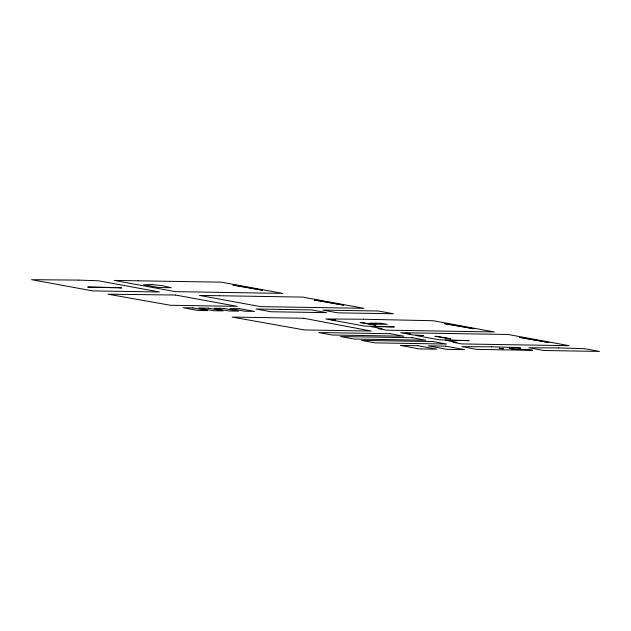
<?xml version="1.0" encoding="UTF-8"?>
<svg xmlns="http://www.w3.org/2000/svg" width="631" height="631" viewBox="0 0 631 631"><rect width="100%" height="100%" fill="white"/><g stroke="black" fill="none" stroke-linecap="round" stroke-linejoin="round"><path stroke-width="0.95" d="M331.054 319.538L335.132 319.956L331.054 319.538M405.93 333.286L410.008 333.704L405.93 333.286M423.212 335.55L415.939 335.518L439.365 339.817L469.227 340.645L445.376 340.251L456.915 342.373L452.94 342.31L461.766 343.927L569.107 345.693L508.01 334.469L400.669 332.711L412.548 334.895L423.212 335.55M499.208 348.328L503.262 348.746L499.208 348.328M138.047 280.803L114.195 280.416L175.292 291.632L282.633 293.391L221.536 282.175L138.047 280.803M78.812 280.109L31.55 279.675L92.647 290.891L159.438 291.987L98.341 280.763L78.812 280.109M235.324 285.236L232.942 285.196L262.48 290.221L235.324 285.236M151.937 284.549L143.631 284.755L158.57 287.499L171.293 287.704L162.814 285.748L151.937 284.549M119.543 287.586L87.741 287.066L121.578 287.957L119.543 287.586M175.465 295.024L107.988 294.196L170.449 305.27L237.24 306.366L175.465 295.024M219.375 295.734L199.491 295.411L260.587 306.627L363.961 308.322L302.864 297.106L219.375 295.734M316.652 300.167L314.27 300.127L343.808 305.159L316.652 300.167M192.747 307.889L183.203 307.731L198.142 310.476L207.686 310.633L192.747 307.889M208.183 308.141L198.639 307.983L213.578 310.728L223.114 310.886L208.183 308.141M223.619 308.393L214.075 308.243L229.006 310.98L238.55 311.138L223.619 308.393M239.551 308.662L230.015 308.504L244.946 311.241L254.49 311.399L239.551 308.662M279.864 309.395L256.012 309.001L270.944 311.746L326.606 312.66L311.675 309.916L279.864 309.395M346.656 310.491L322.804 310.097L337.735 312.842L393.397 313.757L378.466 311.012L346.656 310.491M303.74 318.261L232.184 317.085L304.481 329.958L371.273 331.054L303.74 318.261M363.511 319.239L325.793 318.963L364.489 326.069L394.351 326.897L370.5 326.511L382.039 328.625L378.064 328.562L386.89 330.179L494.231 331.945L433.134 320.722L363.511 319.239M446.922 323.79L444.539 323.75L474.078 328.775L446.922 323.79M362.407 322.63L360.025 322.591L375.981 325.123L362.407 322.63M381.14 323.277L370.011 323.096L376.123 324.216L387.253 324.397L381.14 323.277M390.274 333.712L318.71 332.537L332.285 335.029L403.848 336.205L390.274 333.712M521.805 337.538L519.416 337.498L548.954 342.523L521.805 337.538M437.283 336.378L434.901 336.339L450.865 338.871L437.283 336.378M412.13 337.727L340.566 336.552L354.141 339.044L425.704 340.219L412.13 337.727M432.969 341.552L361.405 340.377L374.988 342.87L446.543 344.045L432.969 341.552M491.675 346.813L461.908 346.664L476.839 349.4L532.501 350.315L529.101 349.692L519.565 349.535A6.294 0.513 5 0 1 510.716 348.714A6.294 0.513 5 0 1 511.418 348.044L520.961 348.202L517.562 347.578L491.675 346.813M558.624 347.91L528.857 347.76L543.788 350.505L599.45 351.42L584.519 348.675L558.624 347.91M417.785 345.693L400.291 345.409L419.299 348.896L436.794 349.188L417.785 345.693M445.612 346.151L428.126 345.867L447.127 349.353L464.621 349.645L445.612 346.151"/></g></svg>
